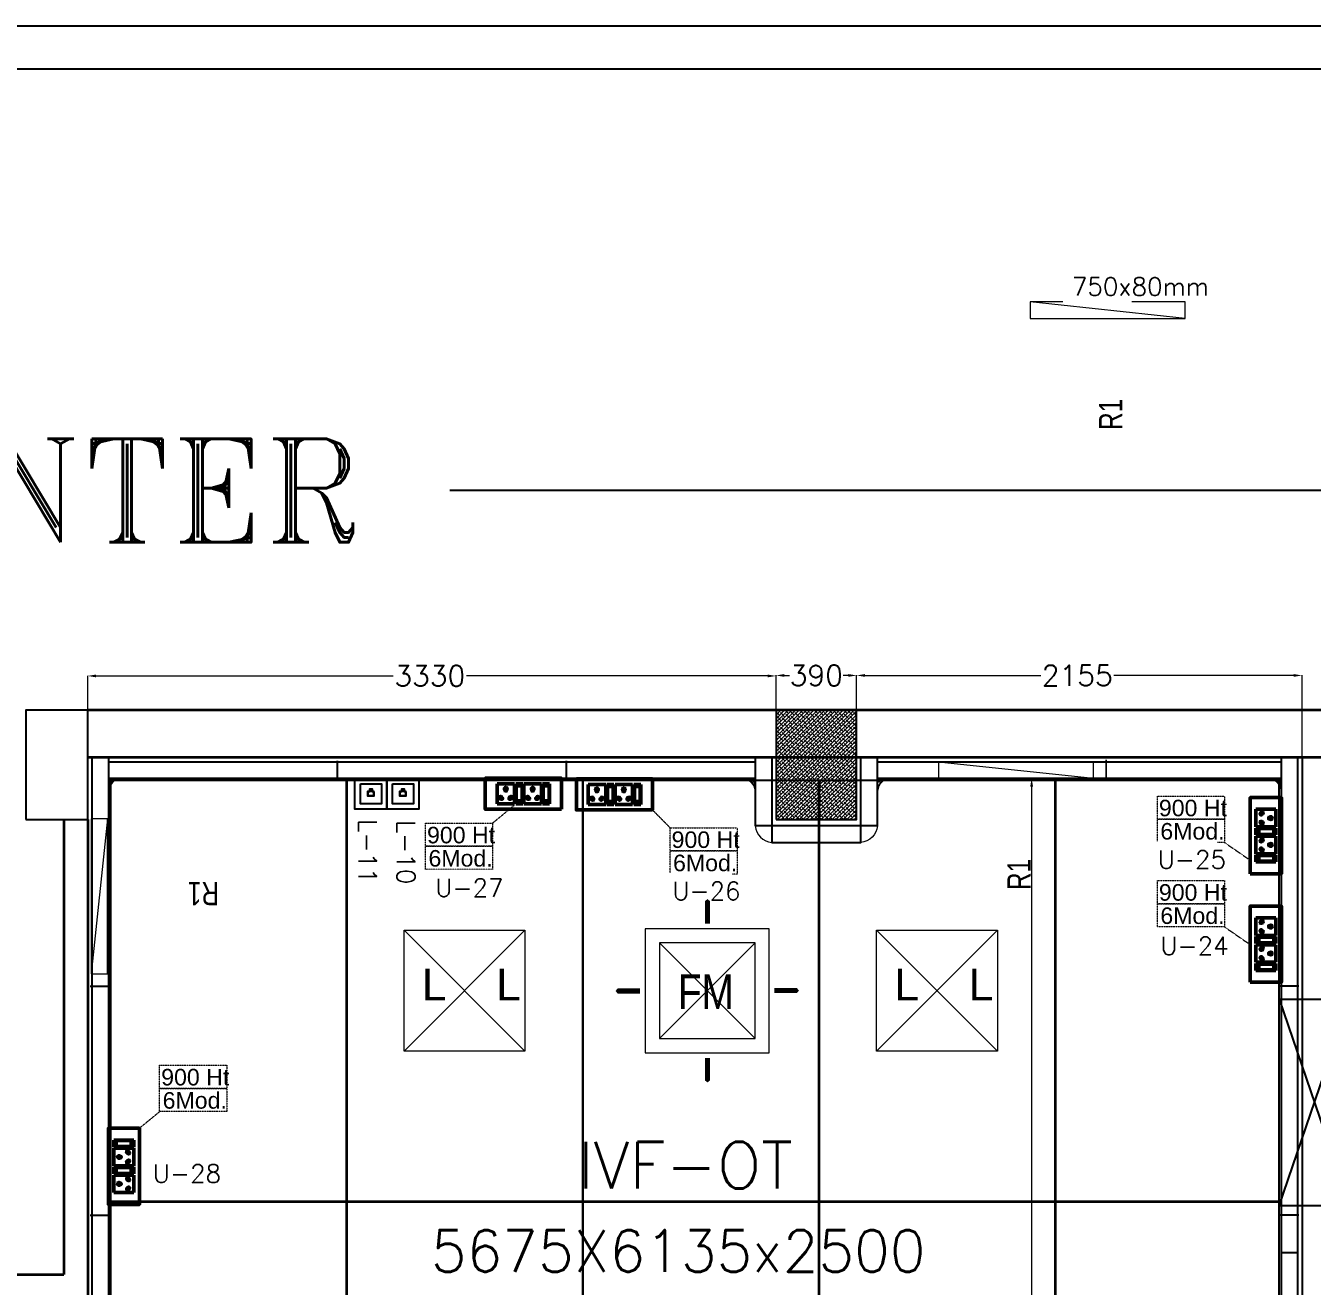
# Model space of a CAD drawing. Header units: millimetres. Extents: x -9331 to 31242, y -4188 to 24622.
# Drawn here: x 14661 to 20885, y 18524 to 24622 of the extents above; entities that cross this region are included whole.
import ezdxf
from ezdxf.enums import TextEntityAlignment as Align

# ---------------------------------------------------------------- set-up
doc = ezdxf.new("R2010")
doc.units = ezdxf.units.MM
for name, pattern in [('1', [0]), ('CONTINU', [0]), ('DASHED', [0.75, 0.5, -0.25]), ('DASHED2', [0.375, 0.25, -0.125])]:
    doc.linetypes.add(name, pattern=pattern)
for name, color, linetype, lineweight in [('0 Room description', 6, 'Continuous', 5), ('0 Room Dimensions', 7, 'Continuous', 0), ('90deg Corner', 96, 'Continuous', 0), ('Ahlada 50mm Ceiling Panels', 191, 'Continuous', 0), ('Ahlada 50mm Wall Panel', 94, 'Continuous', 0), ('Ahlada Coving', 3, 'Continuous', 0), ('D.F', 251, 'Continuous', 5), ('DIM', 7, 'Continuous', 0), ('ELE. 2N0S OF 6-16 UPS SOCKETS', 191, 'Continuous', 15), ('FA-FIRE TEXT', 7, 'Continuous', 0), ('MEP_HVAC_RA_RAISERS', 3, 'Continuous', 0), ('P-Wall', 8, 'Continuous', 35), ('Partition-80WP', 7, 'Continuous', 5), ('Supply Diffusers', 3, 'Continuous', 0)]:
    doc.layers.add(name, color=color, linetype=linetype, lineweight=lineweight)
doc.layers.add('CFT_LOOPING', color=7, linetype='1', lineweight=0, true_color=0xd6d600)
doc.layers.add('ELE-42W EMERGENCY DOWN LIGHT', color=7, linetype='Continuous', lineweight=0, true_color=0x608ec6)
for name, color, linetype in [('col', 5, 'Continuous'), ('Dimensions', 7, 'Continuous'), ('ELE-LIGHTING TEXT', 7, 'Continuous'), ('ELE.LAN POINT', 3, 'Continuous'), ('MEP_HVAC_SUPPLY_DIFFUSER', 5, 'Continuous'), ('TEXT', 6, 'Continuous'), ('wall', 1, 'Continuous')]:
    doc.layers.add(name, color=color, linetype=linetype)
doc.styles.add('ARIAL', font='arial.ttf')
doc.styles.add('ARIEL', font='sanss___.ttf', dxfattribs={"width": 0.75})
doc.styles.add('ROMAN', font='arial.ttf', dxfattribs={"width": 0.8})
doc.styles.add('ROMANS', font='romans.shx')
doc.styles.add('ROMANT', font='romant.shx')
doc.styles.add('SIMPLEX', font='SIMPLEX')
doc.styles.get("Standard").update_dxf_attribs({"font": 'arial.ttf'})
doc.dimstyles.new('AEPL1', dxfattribs={"dimtxt": 100, "dimasz": 40, "dimexe": 1.25, "dimexo": 5, "dimtad": 0, "dimdec": 0, "dimtxsty": 'ROMANS', "dimcen": 2.5, "dimclrd": 250, "dimclre": 250, "dimclrt": 7, "dimadec": 0, "dimazin": 0, "dimtfac": 1, "dimtdec": 0, "dimtmove": 0, "dimatfit": 3, "dimfxl": 1, "dimlwd": 0, "dimlwe": 0, "dimarcsym": 0})
doc.dimstyles.get("Standard").update_dxf_attribs({"dimtxt": 0.18, "dimasz": 0.18, "dimexe": 0.18, "dimexo": 0.0625, "dimgap": 0.09, "dimtad": 0, "dimtih": 1, "dimtoh": 1, "dimdec": 4, "dimzin": 0, "dimdsep": 46, "dimtxsty": 'Standard', "dimcen": 0.09, "dimadec": 0, "dimazin": 0, "dimtfac": 1, "dimtdec": 4, "dimtofl": 0, "dimtmove": 0, "dimatfit": 3, "dimfxl": 1, "dimtolj": 1, "dimtzin": 0, "dimarcsym": 0})
pattern_1 = [(45, (-1465821.582, 211374.826), (-8.83883476, 8.83883476), []), (135, (-1465821.582, 211374.826), (-26.51650429, 8.83883476), [31.25, -18.75])]

# ---------------------------------------------------------------- blocks, each defined once
blk = doc.blocks.new('*D82')
at = {"layer": 'D.F', "color": 5, "lineweight": -2, "transparency": 16777216}
for p, q in [((-4079.5, 21312), (-4079.5, 22373.7)), ((-3579.5, 22373.5), (8403, 22373.5)), ((28695.5, 22373.5), (16713.1, 22373.5)), ((29195.5, 21312), (29195.5, 22373.7))]:
    blk.add_line(p, q, dxfattribs=at)
at = {"layer": 'D.F', "color": 5, "transparency": 16777216}
for points in [[(-3579.5, 22456.9), (-3579.5, 22290.2), (-4079.5, 22373.5)], [(28695.5, 22456.9), (28695.5, 22290.2), (29195.5, 22373.5)]]:
    blk.add_solid(points, dxfattribs=at)
at = {"layer": 'Defpoints', "color": 0, "transparency": 16777216}
for p in [(-4079.5, 22373.5), (-4079.5, 21312), (29195.5, 21312)]:
    blk.add_point(p, dxfattribs=at)
at = {"layer": 'D.F', "color": 7, "transparency": 16777216, "insert": (12558, 22373.5), "char_height": 750, "attachment_point": 5, "style": 'ROMANT'}
blk.add_mtext('\\A1;{\\H0.6667x;INFERTILITY CENTER}', dxfattribs=at)
blk = doc.blocks.new('A010004 Mezz.F. Layout Plan$0$b & c')
at = {"layer": 'Ahlada Coving', "color": 3}
for p, q in [((-4.1, 40.9), (-5.7, 42.5)), ((-2.7, 7.8), (-3.7, 7.8)), ((-3.7, 7.8), (-2.7, 6)), ((4.9, 15.3), (-2.7, 7.8)), ((-2.7, 6), (5.7, 14.4)), ((8.7, 11.4), (0.3, 3)), ((0.3, 3), (2.1, 2)), ((2.1, 3), (9.7, 10.6)), ((2.1, 2), (2.1, 3)), ((36.9, 0), (35.3, 1.6))]:
    blk.add_line(p, q, dxfattribs=at)
blk.add_lwpolyline([(-5.7, 30.7), (-5.7, 5.7), (0, 0), (25, 0), (22.8, 1.5), (13.2, 1.5), (3.6, 4.5), (3.6, 1.5), (0.6, 1.5), (-4.2, 6.3), (-4.2, 9.3), (-1.2, 9.3), (-4.2, 18.9), (-4.2, 28.4), (-5.7, 30.7)], dxfattribs=at)
for radius, start, end in [(44, 181.9548, 220.5976), (42.5, 184.1661, 265.906), (44, 222.2286, 227.7746), (44, 229.4056, 268.1119)]:
    blk.add_arc((38.3, 44), radius, start, end, dxfattribs=at)
blk = doc.blocks.new('90D_CORNER_COVE')
at = {"layer": '90deg Corner', "color": 3}
for p, q in [((-59.1, 65.5), (-40.3, 65.5)), ((-40.3, -15), (-40.3, 65.5)), ((-59.1, -15), (-40.3, -15)), ((-40.3, -15), (-40.3, -33.8)), ((-40.3, -15), (40.2, -15)), ((40.2, -15), (40.2, -33.8))]:
    blk.add_line(p, q, dxfattribs=at)
blk.add_arc((-48.7, -23.5), 89.4, 5.42879, 84.57121, dxfattribs=at)
blk = doc.blocks.new('*D84')
at = {"layer": 'Defpoints', "color": 0, "transparency": 16777216}
for p in [(18290.5, 21476.9), (18290.5, 21312), (14960.5, 21082)]:
    blk.add_point(p, dxfattribs=at)
at = {"layer": 'DIM', "color": 250, "lineweight": 0, "transparency": 16777216}
for p, q in [((14960.5, 21087), (14960.5, 21478.1)), ((15000.5, 21476.9), (16438.7, 21476.9)), ((18250.5, 21476.9), (16792.3, 21476.9)), ((18290.5, 21317), (18290.5, 21478.1))]:
    blk.add_line(p, q, dxfattribs=at)
at = {"layer": 'DIM', "color": 250, "transparency": 16777216}
for points in [[(15000.5, 21483.5), (15000.5, 21470.2), (14960.5, 21476.9)], [(18250.5, 21483.5), (18250.5, 21470.2), (18290.5, 21476.9)]]:
    blk.add_solid(points, dxfattribs=at)
at = {"layer": 'DIM', "color": 7, "transparency": 16777216, "insert": (16615.5, 21476.9), "char_height": 100, "attachment_point": 5, "style": 'ROMANS'}
blk.add_mtext('3330', dxfattribs=at)
blk = doc.blocks.new('*D85')
at = {"layer": 'Defpoints', "color": 0, "transparency": 16777216}
for p in [(20835.5, 21479.3), (18680.5, 21268.3), (20835.5, 21082)]:
    blk.add_point(p, dxfattribs=at)
at = {"layer": 'DIM', "color": 250, "lineweight": 0, "transparency": 16777216}
for p, q in [((18680.5, 21273.3), (18680.5, 21480.5)), ((18720.5, 21479.3), (19571.2, 21479.3)), ((20795.5, 21479.3), (19924.8, 21479.3)), ((20835.5, 21087), (20835.5, 21480.5))]:
    blk.add_line(p, q, dxfattribs=at)
at = {"layer": 'DIM', "color": 250, "transparency": 16777216}
for points in [[(18720.5, 21485.9), (18720.5, 21472.6), (18680.5, 21479.3)], [(20795.5, 21485.9), (20795.5, 21472.6), (20835.5, 21479.3)]]:
    blk.add_solid(points, dxfattribs=at)
at = {"layer": 'DIM', "color": 7, "transparency": 16777216, "insert": (19748, 21479.3), "char_height": 100, "attachment_point": 5, "style": 'ROMANS'}
blk.add_mtext('2155', dxfattribs=at)
blk = doc.blocks.new('Voice')
at = {"layer": 'ELE.LAN POINT', "color": 3}
for points in [[(0, -31.8), (127.9, -31.8), (127.9, 92), (0, 92)], [(21.9, -10), (106, -10), (106, 70.1), (21.9, 70.1)], [(77.3, 21.4), (69.7, 21.4), (69.7, 11.7), (58.1, 11.7), (58.1, 21.4), (50.6, 21.4), (50.6, 38.7), (77.3, 38.7)], [(75.9, 22.8), (68.4, 22.8), (68.4, 13), (59.5, 13), (59.5, 22.8), (52, 22.8), (52, 37.4), (75.9, 37.4)]]:
    blk.add_lwpolyline(points, close=True, dxfattribs=at)
blk = doc.blocks.new('6MODULE-UPS')
at = {"layer": 'ELE. 2N0S OF 6-16 UPS SOCKETS', "color": 223, "lineweight": 50}
for p, q in [((-5.7, 91.9), (-5.7, 19.7)), ((-5.7, 91.9), (-5.7, 19.7)), ((19.4, 91.9), (-5.7, 91.9)), ((-5.7, 91.9), (19.4, 91.9)), ((-3.6, 84), (-3.6, 27.6)), ((17.3, 84), (-3.6, 84)), ((17.3, 27.6), (17.3, 84)), ((19.4, 19.7), (19.4, 91.9)), ((23.6, 91.9), (86.9, 91.9)), ((23.6, 19.7), (23.6, 91.9)), ((86.9, 91.9), (86.9, 19.7)), ((91.1, 91.9), (91.1, 19.7)), ((91.1, 91.9), (91.1, 19.7)), ((116.2, 91.9), (91.1, 91.9)), ((91.1, 91.9), (116.2, 91.9)), ((93.2, 84), (93.2, 27.6)), ((114.1, 84), (93.2, 84)), ((114.1, 27.6), (114.1, 84)), ((116.2, 19.7), (116.2, 91.9)), ((120.4, 19.7), (120.4, 91.9)), ((120.4, 91.9), (183.6, 91.9)), ((183.6, 91.9), (183.6, 19.7)), ((-5.7, 19.7), (19.4, 19.7)), ((-3.6, 30.1), (17.3, 30.1)), ((-3.6, 27.6), (17.3, 27.6)), ((86.9, 19.7), (23.6, 19.7)), ((91.1, 19.7), (116.2, 19.7)), ((93.2, 30.1), (114.1, 30.1)), ((93.2, 27.6), (114.1, 27.6)), ((183.6, 19.7), (120.4, 19.7))]:
    blk.add_line(p, q, dxfattribs=at)
blk.add_lwpolyline([(-48.1, 0), (226, 0), (226, 111.6), (-48.1, 111.6)], close=True, dxfattribs=at)
for centre, radius, start, end in [((55.3, 73.6), 4.92, 307.1584, 232.8416), ((55.3, 68.7), 3.14, 161.4031, 18.5969), ((152, 73.6), 4.92, 307.1584, 232.8416), ((152, 68.7), 3.14, 161.4031, 18.5969), ((37.2, 41.7), 4.24, 5.2689, 272.51), ((40.6, 38.8), 3.42, 202.6838, 75.0951), ((69.9, 38.8), 3.42, 104.9049, 337.3162), ((73.3, 41.7), 4.24, 267.49, 174.7311), ((134, 41.7), 4.24, 5.2689, 272.51), ((137.3, 38.8), 3.42, 202.6838, 75.0951), ((166.7, 38.8), 3.42, 104.9049, 337.3162), ((170, 41.7), 4.24, 267.49, 174.7311)]:
    blk.add_arc(centre, radius, start, end, dxfattribs=at)
blk = doc.blocks.new('54W EME')
for p, q in [((-292.5, 292.5), (292.5, -292.5)), ((292.5, 292.5), (-292.5, -292.5))]:
    blk.add_line(p, q)
at = {"layer": 'ELE-42W EMERGENCY DOWN LIGHT'}
blk.add_lwpolyline([(-292.5, -292.5), (-292.5, 292.5), (292.5, 292.5), (292.5, -292.5)], close=True, dxfattribs=at)
at = {"char_height": 154, "width": 324.958, "attachment_point": 1, "style": 'ARIAL'}
for insert in [(-206.9, 107), (152.9, 107)]:
    blk.add_mtext('L', dxfattribs=dict(at, insert=insert))
blk = doc.blocks.new('*D80')
at = {"layer": 'Defpoints', "color": 0, "transparency": 16777216}
for p in [(20735.3, 18781.2), (20735.3, 18298.8), (15060.5, 17914.5)]:
    blk.add_point(p, dxfattribs=at)
at = {"layer": 'Dimensions', "color": 250, "lineweight": 0, "transparency": 16777216}
for p, q in [((20735.3, 18776.2), (20735.3, 18297.5)), ((15060.5, 17919.5), (15060.5, 18300)), ((15100.5, 18298.8), (17721.1, 18298.8)), ((20695.3, 18298.8), (18074.7, 18298.8))]:
    blk.add_line(p, q, dxfattribs=at)
at = {"layer": 'Dimensions', "color": 250, "transparency": 16777216}
for points in [[(15100.5, 18305.5), (15100.5, 18292.1), (15060.5, 18298.8)], [(20695.3, 18305.5), (20695.3, 18292.1), (20735.3, 18298.8)]]:
    blk.add_solid(points, dxfattribs=at)
at = {"layer": 'Dimensions', "color": 7, "transparency": 16777216, "insert": (17897.9, 18298.8), "char_height": 100, "attachment_point": 5, "style": 'ROMANS'}
blk.add_mtext('5675', dxfattribs=at)
blk = doc.blocks.new('*D81')
at = {"layer": 'Defpoints', "color": 0, "transparency": 16777216}
for p in [(19439, 20982), (19439, 14847), (19527.2, 14847)]:
    blk.add_point(p, dxfattribs=at)
at = {"layer": 'Dimensions', "color": 250, "lineweight": 0, "transparency": 16777216}
for p, q in [((19444, 20982), (19528.5, 20982)), ((19527.2, 20942), (19527.2, 18088.9)), ((19527.2, 14887), (19527.2, 17740.1)), ((19444, 14847), (19528.5, 14847))]:
    blk.add_line(p, q, dxfattribs=at)
at = {"layer": 'Dimensions', "color": 250, "transparency": 16777216}
for points in [[(19520.5, 20942), (19533.9, 20942), (19527.2, 20982)], [(19520.5, 14887), (19533.9, 14887), (19527.2, 14847)]]:
    blk.add_solid(points, dxfattribs=at)
at = {"layer": 'Dimensions', "color": 7, "transparency": 16777216, "insert": (19527.2, 17914.5), "char_height": 100, "attachment_point": 5, "rotation": 90, "style": 'ROMANS'}
blk.add_mtext('6135', dxfattribs=at)
blk = doc.blocks.new('*D119')
at = {"layer": 'Defpoints', "color": 0, "transparency": 16777216}
for p in [(18680.5, 21479.3), (18290.5, 21312), (18680.5, 21312)]:
    blk.add_point(p, dxfattribs=at)
at = {"layer": 'Dimensions', "color": 250, "lineweight": 0, "transparency": 16777216}
for p, q in [((18290.5, 21317), (18290.5, 21480.5)), ((18330.5, 21479.3), (18356.3, 21479.3)), ((18640.5, 21479.3), (18614.7, 21479.3)), ((18680.5, 21317), (18680.5, 21480.5))]:
    blk.add_line(p, q, dxfattribs=at)
at = {"layer": 'Dimensions', "color": 250, "transparency": 16777216}
for points in [[(18330.5, 21485.9), (18330.5, 21472.6), (18290.5, 21479.3)], [(18640.5, 21485.9), (18640.5, 21472.6), (18680.5, 21479.3)]]:
    blk.add_solid(points, dxfattribs=at)
at = {"layer": 'Dimensions', "color": 7, "transparency": 16777216, "insert": (18485.5, 21479.3), "char_height": 100, "attachment_point": 5, "style": 'ROMANS'}
blk.add_mtext('390', dxfattribs=at)
blk = doc.blocks.new('*D102')
at = {"layer": 'Defpoints', "color": 0, "transparency": 16777216}
for p in [(18290.5, 21476.9), (18290.5, 21312), (14960.5, 21082)]:
    blk.add_point(p, dxfattribs=at)
at = {"layer": 'DIM', "color": 250, "lineweight": 0, "transparency": 16777216}
for p, q in [((14960.5, 21087), (14960.5, 21478.1)), ((15000.5, 21476.9), (16438.7, 21476.9)), ((18250.5, 21476.9), (16792.3, 21476.9)), ((18290.5, 21317), (18290.5, 21478.1))]:
    blk.add_line(p, q, dxfattribs=at)
at = {"layer": 'DIM', "color": 250, "transparency": 16777216}
for points in [[(15000.5, 21483.5), (15000.5, 21470.2), (14960.5, 21476.9)], [(18250.5, 21483.5), (18250.5, 21470.2), (18290.5, 21476.9)]]:
    blk.add_solid(points, dxfattribs=at)
at = {"layer": 'DIM', "color": 7, "transparency": 16777216, "insert": (16615.5, 21476.9), "char_height": 100, "attachment_point": 5, "style": 'ROMANS'}
blk.add_mtext('3330', dxfattribs=at)
blk = doc.blocks.new('*D103')
at = {"layer": 'Defpoints', "color": 0, "transparency": 16777216}
for p in [(20835.5, 21479.3), (18680.5, 21268.3), (20835.5, 21082)]:
    blk.add_point(p, dxfattribs=at)
at = {"layer": 'DIM', "color": 250, "lineweight": 0, "transparency": 16777216}
for p, q in [((18680.5, 21273.3), (18680.5, 21480.5)), ((18720.5, 21479.3), (19571.2, 21479.3)), ((20795.5, 21479.3), (19924.8, 21479.3)), ((20835.5, 21087), (20835.5, 21480.5))]:
    blk.add_line(p, q, dxfattribs=at)
at = {"layer": 'DIM', "color": 250, "transparency": 16777216}
for points in [[(18720.5, 21485.9), (18720.5, 21472.6), (18680.5, 21479.3)], [(20795.5, 21485.9), (20795.5, 21472.6), (20835.5, 21479.3)]]:
    blk.add_solid(points, dxfattribs=at)
at = {"layer": 'DIM', "color": 7, "transparency": 16777216, "insert": (19748, 21479.3), "char_height": 100, "attachment_point": 5, "style": 'ROMANS'}
blk.add_mtext('2155', dxfattribs=at)
blk = doc.blocks.new('FM3')
at = {"layer": 'Supply Diffusers'}
for p, q in [((234.6, -234.9), (-235.4, 235.1)), ((-235.4, -234.9), (234.6, 235.1))]:
    blk.add_line(p, q, dxfattribs=at)
at = {"layer": 'Supply Diffusers', "color": 7}
for points in [[(0.6, 451.1, 0, 150, 0), (0.6, 390.6, 25, 25, 0), (0.6, 330.1, 25, 25, 0)], [(-451.4, -0.9, 0, 150, 0), (-390.9, -0.9, 25, 25, 0), (-330.4, -0.9, 25, 25, 0)], [(450.6, 1.1, 0, 150, 0), (390.1, 1.1, 25, 25, 0), (329.6, 1.1, 25, 25, 0)], [(0.6, -450.9, 0, 150, 0), (0.6, -390.4, 25, 25, 0), (0.6, -329.9, 25, 25, 0)]]:
    blk.add_lwpolyline(points, format="xyseb", dxfattribs=at)
at = {"layer": 'Supply Diffusers', "linetype": 'DASHED', "ltscale": 5}
blk.add_lwpolyline([(-305.4, -304.9), (304.6, -304.9), (304.6, 305.1), (-305.4, 305.1)], close=True, dxfattribs=at)
at = {"layer": 'Supply Diffusers'}
blk.add_lwpolyline([(-235.4, -234.9), (234.6, -234.9), (234.6, 235.1), (-235.4, 235.1)], close=True, dxfattribs=at)
at = {"layer": 'Supply Diffusers', "style": 'ROMAN', "width": 0.8}
blk.add_text('FM', height=170, dxfattribs=at).set_placement((-144.4, -89.7))
blk = doc.blocks.new('SA DIFFUSER 600X600MM')
at = {"layer": 'Supply Diffusers', "color": 1, "xscale": 0.9836065573758823, "yscale": 0.9836065573758823, "zscale": 0.9836065573758823}
blk.add_blockref('FM3', (1302829.9, -127949.5, 14384.8), dxfattribs=at)

msp = doc.modelspace()

# ---------------------------------------------------------------- hatches: boundary and pattern name
at = {"layer": 'DIM'}
h = msp.add_hatch(dxfattribs=at)
h.set_pattern_fill('ANSI38', color=256, scale=100)
h.set_pattern_definition(pattern_1)
h.paths.add_polyline_path([(18290.51649, 20781.9863), (18680.51649, 20781.9863), (18680.51649, 21081.9863), (18680.51649, 21311.9863), (18290.51649, 21311.9863)])
h = msp.add_hatch(dxfattribs=at)
h.set_pattern_fill('ANSI38', color=256, scale=100)
h.set_pattern_definition(pattern_1)
h.paths.add_polyline_path([(18290.51649, 20781.9863), (18680.51649, 20781.9863), (18680.51649, 21081.9863), (18680.51649, 21311.9863), (18290.51649, 21311.9863)])

# ---------------------------------------------------------------- linework, layer by layer
for points in [[(31241.90189, 24622.29864), (31241.90189, -4187.97993), (-9331.18277, -4187.97993), (-9331.18277, 24622.29864)], [(31033.25271, 24413.64946), (31033.25271, -3979.33076), (-9122.53359, -3979.33076), (-9122.53359, 24413.64946)]]:
    msp.add_lwpolyline(points, close=True)
at = {"layer": 'Ahlada 50mm Ceiling Panels', "linetype": 'ByBlock', "lineweight": -2}
for p, q in [((15070.51649, 20971.9863), (20725.34762, 20971.9863)), ((15070.51649, 20971.9863), (15070.51649, 14856.9863)), ((16210.51649, 20971.9863), (16210.51649, 14856.9863)), ((16213.51649, 20971.9863), (16213.51649, 14856.9863)), ((17353.51649, 20971.9863), (17353.51649, 14856.9863)), ((17356.51649, 20971.9863), (17356.51649, 14856.9863)), ((18496.51649, 20971.9863), (18496.51649, 14856.9863)), ((18499.51649, 20971.9863), (18499.51649, 14856.9863)), ((19639.51649, 20971.9863), (19639.51649, 14856.9863)), ((19642.51649, 20971.9863), (19642.51649, 14856.9863)), ((20725.34762, 14856.9863), (20725.34762, 20971.9863)), ((15070.51649, 18935.4863), (20725.34762, 18935.4863)), ((15070.51649, 18932.4863), (20725.34762, 18932.4863))]:
    msp.add_line(p, q, dxfattribs=at)
at = {"layer": 'Ahlada 50mm Wall Panel', "linetype": 'ByBlock', "lineweight": -2}
for p, q in [((14980.51649, 21081.9863), (14980.51649, 14746.9863)), ((14980.51649, 21081.9863), (14980.51649, 14746.9863)), ((15060.51649, 21081.9863), (15060.51649, 14746.9863)), ((15060.51649, 21081.9863), (15060.51649, 14746.9863)), ((15060.51649, 21061.9863), (18190.51649, 21061.9863)), ((15060.51649, 21061.9863), (18190.51649, 21061.9863)), ((18780.51649, 21061.9863), (20735.34762, 21061.9863)), ((18780.51649, 21061.9863), (20735.34762, 21061.9863)), ((20735.34762, 16471.13383), (20735.34762, 21081.9863)), ((20735.34762, 18686.9863), (20735.34762, 21081.9863)), ((20815.34762, 16471.13383), (20815.34762, 21081.9863)), ((20815.34762, 18686.9863), (20815.34762, 21081.9863)), ((15060.51649, 20981.9863), (18190.51649, 20981.9863)), ((15060.51649, 20981.9863), (18190.51649, 20981.9863)), ((18780.51649, 20981.9863), (20735.34762, 20981.9863)), ((18780.51649, 20981.9863), (20735.34762, 20981.9863)), ((20815.34762, 18686.9863), (20735.34762, 18686.9863)), ((20836.34762, 18686.9863), (20835.51649, 18686.9863))]:
    msp.add_line(p, q, dxfattribs=at)
for points in [[(18270.51649, 21081.9863), (18270.51649, 20751.9863), (18190.51649, 20751.9863), (18190.51649, 21081.9863)], [(18270.51649, 21081.9863), (18270.51649, 20751.9863), (18190.51649, 20751.9863), (18190.51649, 21081.9863)], [(18780.51649, 21081.9863), (18780.51649, 20751.9863), (18700.51649, 20751.9863), (18700.51649, 21081.9863)], [(18780.51649, 21081.9863), (18780.51649, 20751.9863), (18700.51649, 20751.9863), (18700.51649, 21081.9863)]]:
    msp.add_lwpolyline(points, dxfattribs=at)
msp.add_lwpolyline([(18270.51649, 20751.9863), (18270.51649, 20671.9863), (18700.51649, 20671.9863), (18700.51649, 20751.9863)], close=True, dxfattribs=at)
msp.add_lwpolyline([(18270.51649, 20751.9863), (18270.51649, 20671.9863), (18700.51649, 20671.9863), (18700.51649, 20751.9863)], close=True, dxfattribs=at)
at = {"layer": 'CFT_LOOPING', "color": 7, "linetype": 'DASHED2', "ltscale": 5}
for p, q in [((16919.4838, 20765.23963), (17023.6843, 20850.81523)), ((17777.91709, 20742.91071), (17693.09922, 20828.4863)), ((20460.3477, 20671.13328), (20585.34762, 20585.01797)), ((20460.3477, 20262.78351), (20585.34762, 20176.6682)), ((15308.51076, 19369.1647), (15210.51649, 19288.76754))]:
    msp.add_line(p, q, dxfattribs=at)
for points in [[(20135.52768, 20896.13328), (20460.3477, 20896.13328), (20460.3477, 20783.63328), (20135.52768, 20783.63328)], [(16594.66378, 20765.23963), (16919.4838, 20765.23963), (16919.4838, 20652.73963), (16594.66378, 20652.73963)], [(17777.91709, 20742.91071), (18102.73711, 20742.91071), (18102.73711, 20630.41071), (17777.91709, 20630.41071)], [(20135.52768, 20783.63328), (20460.3477, 20783.63328), (20460.3477, 20671.13328), (20135.52768, 20671.13328)], [(16594.66378, 20652.73963), (16919.4838, 20652.73963), (16919.4838, 20540.23963), (16594.66378, 20540.23963)], [(17777.91709, 20630.41071), (18102.73711, 20630.41071), (18102.73711, 20517.91071), (17777.91709, 20517.91071)], [(20135.52768, 20487.78351), (20460.3477, 20487.78351), (20460.3477, 20375.28351), (20135.52768, 20375.28351)], [(20135.52768, 20375.28351), (20460.3477, 20375.28351), (20460.3477, 20262.78351), (20135.52768, 20262.78351)], [(15308.51076, 19594.1647), (15633.33078, 19594.1647), (15633.33078, 19481.6647), (15308.51076, 19481.6647)], [(15308.51076, 19481.6647), (15633.33078, 19481.6647), (15633.33078, 19369.1647), (15308.51076, 19369.1647)]]:
    msp.add_lwpolyline(points, close=True, dxfattribs=at)
at = {"layer": 'col'}
for points in [[(14660.51649, 20781.9863), (14960.51649, 20781.9863), (14960.51649, 21311.9863), (14660.51649, 21311.9863)], [(14660.51649, 20781.9863), (14960.51649, 20781.9863), (14960.51649, 21311.9863), (14660.51649, 21311.9863)], [(18290.51649, 20781.9863), (18680.51649, 20781.9863), (18680.51649, 21311.9863), (18290.51649, 21311.9863)], [(18290.51649, 20781.9863), (18680.51649, 20781.9863), (18680.51649, 21311.9863), (18290.51649, 21311.9863)]]:
    msp.add_lwpolyline(points, close=True, dxfattribs=at)
at = {"layer": 'Dimensions', "color": 30, "true_color": 0xf8991e}
for p, q in [((20725.34762, 18913.72022), (21065.51649, 19913.72022)), ((20725.37709, 19913.72022), (21065.51649, 18913.72022))]:
    msp.add_line(p, q, dxfattribs=at)
msp.add_lwpolyline([(20725.34762, 18913.72022), (20725.37709, 19913.72022), (21065.51649, 19913.72022), (21065.51649, 18913.72022)], close=True, dxfattribs=at)
at = {"layer": 'MEP_HVAC_RA_RAISERS'}
for p, q in [((20270.83364, 23206.07981), (19520.83364, 23286.07981)), ((19827.20956, 20980.14234), (19077.20956, 21060.14234)), ((15056.64751, 20785.32559), (14976.64751, 20035.32559))]:
    msp.add_line(p, q, dxfattribs=at)
for points in [[(20270.83364, 23286.07981), (19520.83364, 23286.07981), (19520.83364, 23206.07981), (20270.83364, 23206.07981)], [(19827.20956, 21060.14234), (19077.20956, 21060.14234), (19077.20956, 20980.14234), (19827.20956, 20980.14234)], [(14976.64751, 20785.32559), (14976.64751, 20035.32559), (15056.64751, 20035.32559), (15056.64751, 20785.32559)]]:
    msp.add_lwpolyline(points, close=True, dxfattribs=at)
at = {"layer": 'MEP_HVAC_RA_RAISERS', "lineweight": 25}
for points in [[(19931.07109, 23182.70225, 0, 66.44725, 0), (19931.06939, 23105.18711, 0, 0, 0), (19931.0666, 22978.58677, 0, 0, 0), (20031.17267, 22978.58457, 0, 0, 0), (19756.03502, 22914.18807, 0, 0, 0), (19908.37033, 22914.18472, 0, 0, 0), (19908.36823, 22818.68328, 0, 0, 0)], [(19487.44701, 20956.76478, 0, 66.44725, 0), (19487.44531, 20879.24964, 0, 0, 0), (19487.44252, 20752.6493, 0, 0, 0), (19587.54859, 20752.6471, 0, 0, 0), (19312.41094, 20688.2506, 0, 0, 0), (19464.74625, 20688.24725, 0, 0, 0), (19464.74415, 20592.74581, 0, 0, 0)], [(15080.02506, 20445.56303, 0, 66.44725, 0), (15157.54021, 20445.56133, 0, 0, 0), (15284.14054, 20445.55854, 0, 0, 0), (15284.14274, 20545.66461, 0, 0, 0), (15348.53924, 20270.52696, 0, 0, 0), (15348.5426, 20422.86227, 0, 0, 0), (15444.04404, 20422.86017, 0, 0, 0)]]:
    msp.add_lwpolyline(points, format="xyseb", dxfattribs=at)
at = {"layer": 'P-Wall', "color": 8}
for p, q in [((26620.8428, 21311.9863), (14960.51649, 21311.9863)), ((26620.8428, 21081.9863), (14960.51649, 21081.9863)), ((14845.51649, 20781.9863), (14845.51649, 18581.9863)), ((14960.51649, 20781.9863), (14960.51649, 15031.9863)), ((11950.51649, 18581.9863), (14845.51649, 18581.9863))]:
    msp.add_line(p, q, dxfattribs=at)
at = {"layer": 'Partition-80WP', "ltscale": 0.5}
for p, q in [((16165.80968, 21066.6209), (16165.80968, 20971.33312)), ((16168.80968, 21066.6209), (16168.80968, 20971.33312)), ((17273.80968, 21066.6209), (17273.80968, 20971.33312)), ((17276.80968, 21066.6209), (17276.80968, 20971.33312)), ((19885.53446, 21071.59238), (19885.53446, 20976.30461)), ((19888.53446, 21071.59238), (19888.53446, 20976.30461)), ((15066.80428, 19976.63153), (14971.5165, 19976.63153)), ((15066.80428, 19973.63153), (14971.5165, 19973.63153)), ((20820.66486, 19977.25685), (20725.37709, 19977.25685)), ((20820.66486, 19974.25685), (20725.37709, 19974.25685)), ((15066.80428, 18868.63153), (14971.5165, 18868.63153)), ((15066.80428, 18865.63153), (14971.5165, 18865.63153)), ((20820.66486, 18869.25685), (20725.37709, 18869.25685)), ((20820.66486, 18866.25685), (20725.37709, 18866.25685))]:
    msp.add_line(p, q, dxfattribs=at)
at = {"layer": 'wall', "color": 8, "linetype": 'ByBlock'}
for p, q in [((21985.51649, 21081.9863), (18680.51649, 21081.9863)), ((20835.51649, 21081.9863), (20835.51649, 16471.13383))]:
    msp.add_line(p, q, dxfattribs=at)

# ---------------------------------------------------------------- block references
at = {"layer": '90deg Corner', "rotation": 180}
msp.add_blockref('90D_CORNER_COVE', (18230.26649, 20736.9863), dxfattribs=at)
msp.add_blockref('90D_CORNER_COVE', (18230.26649, 20736.9863), dxfattribs=at)
at = {"layer": '90deg Corner', "xscale": -1, "rotation": 180}
msp.add_blockref('90D_CORNER_COVE', (18740.76649, 20736.9863), dxfattribs=at)
msp.add_blockref('90D_CORNER_COVE', (18740.76649, 20736.9863), dxfattribs=at)
at = {"layer": 'Ahlada Coving', "ltscale": 500, "yscale": 1.418185559101401, "zscale": 1.418185559101401}
for p, xscale, rotation in [((15060.51649, 20973.96384), 1.418185559101401, 270), ((15060.51649, 20973.96384), 1.418185559101401, 270), ((18190.51649, 20973.96383), -1.418185559101401, 89.99999999999967), ((18190.51649, 20973.96383), -1.418185559101401, 89.99999999999967), ((18780.51649, 20973.96383), 1.418185559101401, 270), ((18780.51649, 20973.96383), 1.418185559101401, 270), ((20735.34762, 20973.96383), -1.418185559101401, 89.99999999999967), ((20735.34762, 20973.96383), -1.418185559101401, 89.99999999999967)]:
    msp.add_blockref('A010004 Mezz.F. Layout Plan$0$b & c', p, dxfattribs=dict(at, xscale=xscale, rotation=rotation))
at = {"layer": 'ELE-42W EMERGENCY DOWN LIGHT', "linetype": 'ByBlock'}
for p in [(16783.51649, 19953.9863), (19069.51649, 19953.9863)]:
    msp.add_blockref('54W EME', p, dxfattribs=at)
at = {"layer": 'ELE. 2N0S OF 6-16 UPS SOCKETS', "xscale": -1.344445831101533, "yscale": 1.344445831101533, "zscale": 1.344445831101533}
for p, rotation in [((17187.48746, 20831.9863), 359.9999999999996), ((17628.46572, 20828.4863), 359.9999999999996), ((20585.34762, 20585.01797), 269.9999999999994), ((20585.34762, 20059.87997), 269.9999999999994), ((15210.51649, 19224.13404), 89.9999999999992)]:
    msp.add_blockref('6MODULE-UPS', p, dxfattribs=dict(at, rotation=rotation))
at = {"layer": 'ELE.LAN POINT', "color": 7, "xscale": -1.211286963933217, "yscale": 1.211286963933217, "zscale": 1.211286963933217, "rotation": 180}
for p in [(16253.29912, 20943.42469), (16408.19042, 20943.42469)]:
    msp.add_blockref('Voice', p, dxfattribs=at)

# ---------------------------------------------------------------- texts
at = {"layer": '0 Room description', "style": 'SIMPLEX'}
msp.add_text('IVF-OT', height=225, dxfattribs=at).set_placement((17851.81811, 19110.38268, -1610550.98175), align=Align.MIDDLE)
at = {"layer": '0 Room Dimensions', "lineweight": 0, "style": 'SIMPLEX'}
msp.add_text('5675X6135x2500', height=201.6, dxfattribs=at).set_placement((16620.59142, 18594.78162, 241159.24022))
at = {"layer": 'ELE-LIGHTING TEXT', "color": 200, "linetype": 'CONTINU', "insert": (15275.71886, 19113.46984), "char_height": 87.5, "width": 244.8865053, "attachment_point": 1, "style": 'ROMANS'}
msp.add_mtext('{\\C256;U-28\\P}', dxfattribs=at)
at = {"layer": 'FA-FIRE TEXT', "color": 200, "linetype": 'CONTINU', "insert": (16544.16378, 20779.98963), "char_height": 87.5, "width": 244.8865053, "attachment_point": 1, "rotation": 270, "style": 'ROMANS'}
msp.add_mtext('{\\C256;L-10\\P}', dxfattribs=at)
at = {"layer": 'MEP_HVAC_RA_RAISERS', "lineweight": 25, "char_height": 112.5, "width": 174.1508823, "attachment_point": 1, "style": 'ARIEL'}
for insert, rotation in [((19853.33925, 22667.00285), 90), ((19409.71517, 20441.06538), 90), ((15595.72446, 20367.83119), 180)]:
    msp.add_mtext('R1', dxfattribs=dict(at, insert=insert, rotation=rotation))
at = {"layer": 'TEXT', "color": 7, "char_height": 80, "attachment_point": 1}
for s, insert, width in [('\\A1;{\\fArial|b0|i0|c0|p34;900 Ht\\P}', (20142.96952, 20878.05507), 8957.9872032), ('\\A1;{\\fArial|b0|i0|c0|p34;900 Ht\\P}', (16602.10562, 20747.16143), 8957.9872032), ('\\A1;{\\fArial|b0|i0|c0|p34;6Mod.\\P}', (20149.98831, 20765.55507), 352.574826), ('\\A1;{\\fArial|b0|i0|c0|p34;900 Ht\\P}', (17785.35893, 20724.83251), 8957.9872032), ('\\A1;{\\fArial|b0|i0|c0|p34;6Mod.\\P}', (16609.12441, 20634.66143), 352.574826), ('\\A1;{\\fArial|b0|i0|c0|p34;6Mod.\\P}', (17792.37772, 20612.33251), 352.574826), ('\\A1;{\\fArial|b0|i0|c0|p34;900 Ht\\P}', (20142.96952, 20469.70531), 8957.9872032), ('\\A1;{\\fArial|b0|i0|c0|p34;6Mod.\\P}', (20149.98831, 20357.20531), 352.574826), ('\\A1;{\\fArial|b0|i0|c0|p34;900 Ht\\P}', (15315.9526, 19576.0865), 8957.9872032), ('\\A1;{\\fArial|b0|i0|c0|p34;6Mod.\\P}', (15322.97139, 19463.5865), 352.574826)]:
    msp.add_mtext(s, dxfattribs=dict(at, insert=insert, width=width))

# ---------------------------------------------------------------- dimensions: what is measured, and where the dimension line sits
at = {"layer": 'D.F'}
dim = msp.add_linear_dim(base=(-4079.48351, 22373.52129), p1=(29195.51649, 21311.9863), p2=(-4079.48351, 21311.9863), angle=180, text='{\\H0.6667x;INFERTILITY CENTER}', dimstyle='Standard', override={"dimscale": 1, "dimtxt": 750, "dimasz": 500, "dimtxsty": 'ROMANT', "dimclrd": 5, "dimclre": 5, "dimclrt": 7}, dxfattribs=at)
dim.commit()
dim.dimension.update_dxf_attribs({"geometry": '*D82', "text_midpoint": (12558.01649, 22373.52129), "dimtype": 161})
at = {"layer": 'DIM'}
for base, p1, p2, picture, middle in [((18290.51649, 21476.85486), (14960.51649, 21081.9863), (18290.51649, 21311.9863), '*D84', (16615.51649, 21476.85486)), ((18290.51649, 21476.85486), (14960.51649, 21081.9863), (18290.51649, 21311.9863), '*D102', (16615.51649, 21476.85486)), ((20835.51649, 21479.25073), (18680.51649, 21268.3488), (20835.51649, 21081.9863), '*D85', (19748.01649, 21479.25073)), ((20835.51649, 21479.25073), (18680.51649, 21268.3488), (20835.51649, 21081.9863), '*D103', (19748.01649, 21479.25073))]:
    dim = msp.add_linear_dim(base=base, p1=p1, p2=p2, dimstyle='AEPL1', dxfattribs=at)
    dim.commit()
    dim.dimension.update_dxf_attribs({"geometry": picture, "text_midpoint": middle, "dimtype": 160})
at = {"layer": 'Dimensions'}
for base, p1, p2, picture, middle in [((18680.51649, 21479.25073), (18290.51649, 21311.9863), (18680.51649, 21311.9863), '*D119', (18485.51649, 21479.25073)), ((20735.34762, 18298.78964), (15060.51649, 17914.4863), (20735.34762, 18781.23419), '*D80', (17897.93205, 18298.78964))]:
    dim = msp.add_linear_dim(base=base, p1=p1, p2=p2, dimstyle='AEPL1', dxfattribs=at)
    dim.commit()
    dim.dimension.update_dxf_attribs({"geometry": picture, "text_midpoint": middle})
dim = msp.add_linear_dim(base=(19527.20358, 14846.9863), p1=(19439.0449, 20981.9863), p2=(19439.0449, 14846.9863), angle=90, dimstyle='AEPL1', dxfattribs=at)
dim.commit()
dim.dimension.update_dxf_attribs({"geometry": '*D81', "text_midpoint": (19527.20358, 17914.4863)})

# ---------------------------------------------------------------- next in the draw order: texts
at = {"layer": 'ELE-LIGHTING TEXT', "color": 200, "linetype": 'CONTINU', "char_height": 87.5, "width": 244.8865053, "attachment_point": 1, "style": 'ROMANS', "bg_fill": 2}
for s, insert in [('{\\C256;750x80mm}', (19722.11737, 23404.48734)), ('{\\C256;U-25\\P}', (20137.66378, 20632.46973)), ('{\\C256;U-27\\P}', (16642.16378, 20495.73963)), ('{\\C256;U-26\\P}', (17789.16378, 20480.23963)), ('{\\C256;U-24\\P}', (20150.66378, 20214.97411))]:
    msp.add_mtext(s, dxfattribs=dict(at, insert=insert))
at = {"layer": 'FA-FIRE TEXT', "color": 200, "linetype": 'CONTINU', "insert": (16358.66378, 20784.11463), "char_height": 87.5, "width": 244.8865053, "attachment_point": 1, "rotation": 270, "style": 'ROMANS', "bg_fill": 2}
msp.add_mtext('{\\C256;L-11\\P}', dxfattribs=at)

# ---------------------------------------------------------------- next in the draw order: block references
at = {"layer": 'MEP_HVAC_SUPPLY_DIFFUSER'}
msp.add_blockref('SA DIFFUSER 600X600MM', (-1284871.6732, 147903.36294, -14384.75971), dxfattribs=at)

doc.saveas('drawing.dxf')
